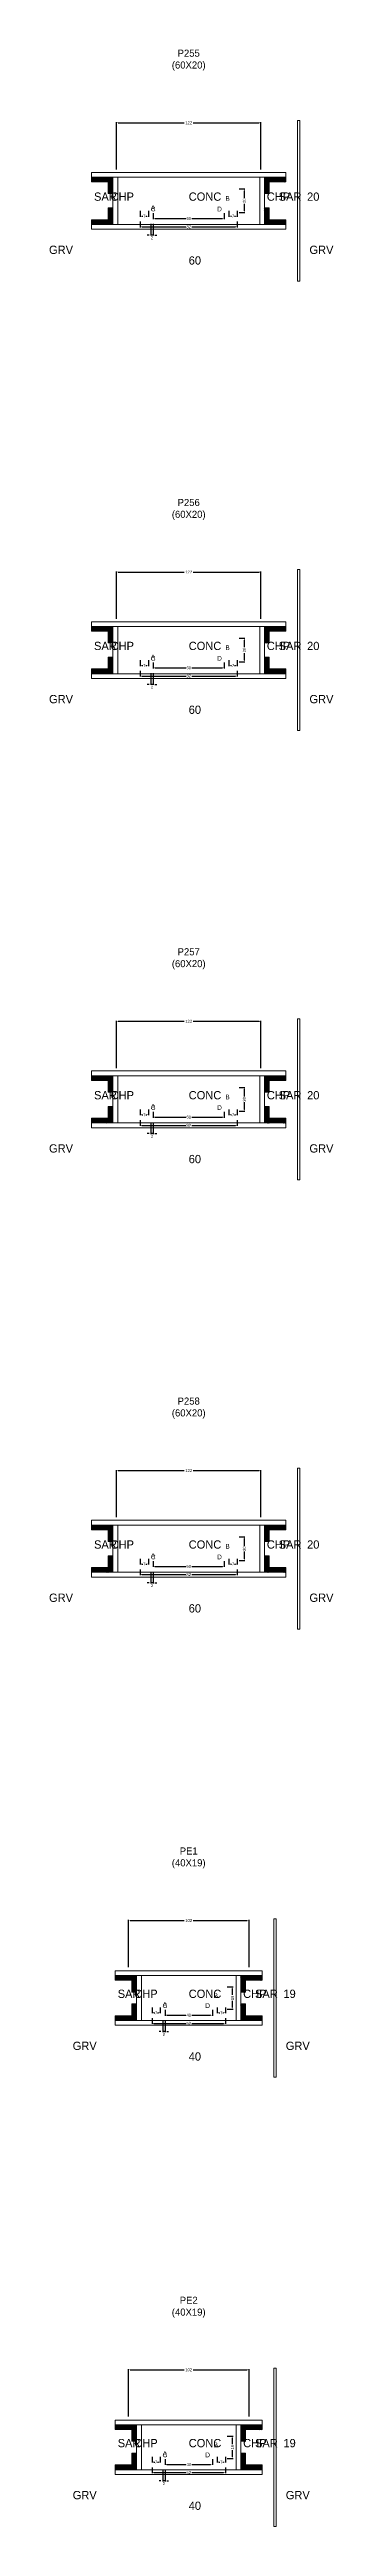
# Model space of a CAD drawing. Header units: centimetres. Extents: x -10500 to 4299, y -38766 to 295.
# Drawn here: x -118 to 122, y -38307 to -36212 of the extents above; entities that cross this region are included whole.
import ezdxf

# ---------------------------------------------------------------- set-up
doc = ezdxf.new("R2010")
doc.units = ezdxf.units.CM
for name, color, linetype in [('COTA', 241, 'Continuous'), ('Hachura', 251, 'Continuous'), ('NOMENCLATURA', 7, 'Continuous'), ('SARRAFO', 251, 'Continuous'), ('Texto Seção', 7, 'Continuous')]:
    doc.layers.add(name, color=color, linetype=linetype)
doc.dimstyles.new('cotax2', dxfattribs={"dimtxt": 2.5, "dimasz": 1.5, "dimexe": 0.5, "dimexo": 0.5, "dimgap": 0.5, "dimtad": 1, "dimcen": 2.5, "dimazin": 3, "dimtfac": 1, "dimtmove": 0, "dimatfit": 3})

# ---------------------------------------------------------------- blocks, each defined once
blk = doc.blocks.new('_CLOSEDFILLED')
at = {"color": 0, "linetype": 'BYBLOCK'}
blk.add_solid([(-1, 0.2), (0, 0), (-1, -0.2)], dxfattribs=at)
blk = doc.blocks.new('*D2574')
for p, q in [((-41, -36357.5), (-41, -36362.5)), ((-39.5, -36362), (-2.5, -36362)), ((2.5, -36362), (39.5, -36362)), ((41, -36357.5), (41, -36362.5))]:
    blk.add_line(p, q)
at = {"layer": 'Defpoints'}
for p in [(-41, -36357), (-41, -36362), (41, -36357)]:
    blk.add_point(p, dxfattribs=at)
at = {"layer": 'COTA', "xscale": 1.5, "yscale": 1.5, "rotation": 180}
blk.add_blockref('_CLOSEDFILLED', (-41, -36362), dxfattribs=at)
at = {"layer": 'COTA', "xscale": 1.5, "yscale": 1.5}
blk.add_blockref('_CLOSEDFILLED', (41, -36362), dxfattribs=at)
at = {"layer": 'COTA', "insert": (0, -36362), "char_height": 2.5, "attachment_point": 5}
blk.add_mtext('82', dxfattribs=at)
blk = doc.blocks.new('*D2575')
for p, q in [((-30, -36350.5), (-30, -36355.5)), ((-28.5, -36355), (-2.5, -36355)), ((2.5, -36355), (28.5, -36355)), ((30, -36350.5), (30, -36355.5))]:
    blk.add_line(p, q)
at = {"layer": 'Defpoints'}
for p in [(-30, -36350), (-30, -36355), (30, -36350)]:
    blk.add_point(p, dxfattribs=at)
at = {"layer": 'COTA', "xscale": 1.5, "yscale": 1.5, "rotation": 180}
blk.add_blockref('_CLOSEDFILLED', (-30, -36355), dxfattribs=at)
at = {"layer": 'COTA', "xscale": 1.5, "yscale": 1.5}
blk.add_blockref('_CLOSEDFILLED', (30, -36355), dxfattribs=at)
at = {"layer": 'COTA', "insert": (0, -36355), "char_height": 2.5, "attachment_point": 5}
blk.add_mtext('60', dxfattribs=at)
blk = doc.blocks.new('*D2576')
for p, q in [((42.5, -36330), (47.5, -36330)), ((47, -36337.5), (47, -36331.5)), ((47, -36348.5), (47, -36342.5)), ((42.5, -36350), (47.5, -36350))]:
    blk.add_line(p, q)
at = {"layer": 'Defpoints'}
for p in [(42, -36330), (42, -36350), (47, -36350)]:
    blk.add_point(p, dxfattribs=at)
at = {"layer": 'COTA', "xscale": 1.5, "yscale": 1.5}
for p, rotation in [((47, -36330), 90), ((47, -36350), 270)]:
    blk.add_blockref('_CLOSEDFILLED', p, dxfattribs=dict(at, rotation=rotation))
at = {"layer": 'COTA', "insert": (47, -36340), "char_height": 2.5, "attachment_point": 5, "rotation": 90}
blk.add_mtext('20', dxfattribs=at)
blk = doc.blocks.new('*D2577')
for p, q in [((-41, -36348.5), (-41, -36353.5)), ((-39.5, -36353), (-38.75, -36353)), ((-36.25, -36353), (-35.5, -36353)), ((-34, -36348.5), (-34, -36353.5))]:
    blk.add_line(p, q)
at = {"layer": 'Defpoints'}
for p in [(-41, -36348), (-41, -36353), (-34, -36348)]:
    blk.add_point(p, dxfattribs=at)
at = {"layer": 'COTA', "xscale": 1.5, "yscale": 1.5, "rotation": 180}
blk.add_blockref('_CLOSEDFILLED', (-41, -36353), dxfattribs=at)
at = {"layer": 'COTA', "xscale": 1.5, "yscale": 1.5}
blk.add_blockref('_CLOSEDFILLED', (-34, -36353), dxfattribs=at)
at = {"layer": 'COTA', "insert": (-37.5, -36353), "char_height": 2.5, "attachment_point": 5}
blk.add_mtext('7', dxfattribs=at)
blk = doc.blocks.new('*D2578')
for p, q in [((34, -36348.5), (34, -36353.5)), ((35.5, -36353), (36.25, -36353)), ((38.75, -36353), (39.5, -36353)), ((41, -36348.5), (41, -36353.5))]:
    blk.add_line(p, q)
at = {"layer": 'Defpoints'}
for p in [(34, -36348), (34, -36353), (41, -36348)]:
    blk.add_point(p, dxfattribs=at)
at = {"layer": 'COTA', "xscale": 1.5, "yscale": 1.5, "rotation": 180}
blk.add_blockref('_CLOSEDFILLED', (34, -36353), dxfattribs=at)
at = {"layer": 'COTA', "xscale": 1.5, "yscale": 1.5}
blk.add_blockref('_CLOSEDFILLED', (41, -36353), dxfattribs=at)
at = {"layer": 'COTA', "insert": (37.5, -36353), "char_height": 2.5, "attachment_point": 5}
blk.add_mtext('7', dxfattribs=at)
blk = doc.blocks.new('*D2579')
for p, q in [((-61, -36313.5), (-61, -36273.5)), ((-59.5, -36274), (-3.75, -36274)), ((3.75, -36274), (59.5, -36274)), ((61, -36313.5), (61, -36273.5))]:
    blk.add_line(p, q)
at = {"layer": 'Defpoints'}
for p in [(-61, -36274), (-61, -36314), (61, -36314)]:
    blk.add_point(p, dxfattribs=at)
at = {"layer": 'COTA', "xscale": 1.5, "yscale": 1.5, "rotation": 180}
blk.add_blockref('_CLOSEDFILLED', (-61, -36274), dxfattribs=at)
at = {"layer": 'COTA', "xscale": 1.5, "yscale": 1.5}
blk.add_blockref('_CLOSEDFILLED', (61, -36274), dxfattribs=at)
at = {"layer": 'COTA', "insert": (0, -36274), "char_height": 2.5, "attachment_point": 5}
blk.add_mtext('122', dxfattribs=at)
blk = doc.blocks.new('*D2600')
for p, q in [((-41, -36737.5), (-41, -36742.5)), ((-39.5, -36742), (-2.5, -36742)), ((2.5, -36742), (39.5, -36742)), ((41, -36737.5), (41, -36742.5))]:
    blk.add_line(p, q)
at = {"layer": 'Defpoints'}
for p in [(-41, -36737), (-41, -36742), (41, -36737)]:
    blk.add_point(p, dxfattribs=at)
at = {"layer": 'COTA', "xscale": 1.5, "yscale": 1.5, "rotation": 180}
blk.add_blockref('_CLOSEDFILLED', (-41, -36742), dxfattribs=at)
at = {"layer": 'COTA', "xscale": 1.5, "yscale": 1.5}
blk.add_blockref('_CLOSEDFILLED', (41, -36742), dxfattribs=at)
at = {"layer": 'COTA', "insert": (0, -36742), "char_height": 2.5, "attachment_point": 5}
blk.add_mtext('82', dxfattribs=at)
blk = doc.blocks.new('*D2601')
for p, q in [((-30, -36730.5), (-30, -36735.5)), ((-28.5, -36735), (-2.5, -36735)), ((2.5, -36735), (28.5, -36735)), ((30, -36730.5), (30, -36735.5))]:
    blk.add_line(p, q)
at = {"layer": 'Defpoints'}
for p in [(-30, -36730), (-30, -36735), (30, -36730)]:
    blk.add_point(p, dxfattribs=at)
at = {"layer": 'COTA', "xscale": 1.5, "yscale": 1.5, "rotation": 180}
blk.add_blockref('_CLOSEDFILLED', (-30, -36735), dxfattribs=at)
at = {"layer": 'COTA', "xscale": 1.5, "yscale": 1.5}
blk.add_blockref('_CLOSEDFILLED', (30, -36735), dxfattribs=at)
at = {"layer": 'COTA', "insert": (0, -36735), "char_height": 2.5, "attachment_point": 5}
blk.add_mtext('60', dxfattribs=at)
blk = doc.blocks.new('*D2602')
for p, q in [((42.5, -36710), (47.5, -36710)), ((47, -36717.5), (47, -36711.5)), ((47, -36728.5), (47, -36722.5)), ((42.5, -36730), (47.5, -36730))]:
    blk.add_line(p, q)
at = {"layer": 'Defpoints'}
for p in [(42, -36710), (42, -36730), (47, -36730)]:
    blk.add_point(p, dxfattribs=at)
at = {"layer": 'COTA', "xscale": 1.5, "yscale": 1.5}
for p, rotation in [((47, -36710), 90), ((47, -36730), 270)]:
    blk.add_blockref('_CLOSEDFILLED', p, dxfattribs=dict(at, rotation=rotation))
at = {"layer": 'COTA', "insert": (47, -36720), "char_height": 2.5, "attachment_point": 5, "rotation": 90}
blk.add_mtext('20', dxfattribs=at)
blk = doc.blocks.new('*D2603')
for p, q in [((-41, -36728.5), (-41, -36733.5)), ((-39.5, -36733), (-38.75, -36733)), ((-36.25, -36733), (-35.5, -36733)), ((-34, -36728.5), (-34, -36733.5))]:
    blk.add_line(p, q)
at = {"layer": 'Defpoints'}
for p in [(-41, -36728), (-41, -36733), (-34, -36728)]:
    blk.add_point(p, dxfattribs=at)
at = {"layer": 'COTA', "xscale": 1.5, "yscale": 1.5, "rotation": 180}
blk.add_blockref('_CLOSEDFILLED', (-41, -36733), dxfattribs=at)
at = {"layer": 'COTA', "xscale": 1.5, "yscale": 1.5}
blk.add_blockref('_CLOSEDFILLED', (-34, -36733), dxfattribs=at)
at = {"layer": 'COTA', "insert": (-37.5, -36733), "char_height": 2.5, "attachment_point": 5}
blk.add_mtext('7', dxfattribs=at)
blk = doc.blocks.new('*D2604')
for p, q in [((34, -36728.5), (34, -36733.5)), ((35.5, -36733), (36.25, -36733)), ((38.75, -36733), (39.5, -36733)), ((41, -36728.5), (41, -36733.5))]:
    blk.add_line(p, q)
at = {"layer": 'Defpoints'}
for p in [(34, -36728), (34, -36733), (41, -36728)]:
    blk.add_point(p, dxfattribs=at)
at = {"layer": 'COTA', "xscale": 1.5, "yscale": 1.5, "rotation": 180}
blk.add_blockref('_CLOSEDFILLED', (34, -36733), dxfattribs=at)
at = {"layer": 'COTA', "xscale": 1.5, "yscale": 1.5}
blk.add_blockref('_CLOSEDFILLED', (41, -36733), dxfattribs=at)
at = {"layer": 'COTA', "insert": (37.5, -36733), "char_height": 2.5, "attachment_point": 5}
blk.add_mtext('7', dxfattribs=at)
blk = doc.blocks.new('*D2605')
for p, q in [((-61, -36693.5), (-61, -36653.5)), ((-59.5, -36654), (-3.75, -36654)), ((3.75, -36654), (59.5, -36654)), ((61, -36693.5), (61, -36653.5))]:
    blk.add_line(p, q)
at = {"layer": 'Defpoints'}
for p in [(-61, -36654), (-61, -36694), (61, -36694)]:
    blk.add_point(p, dxfattribs=at)
at = {"layer": 'COTA', "xscale": 1.5, "yscale": 1.5, "rotation": 180}
blk.add_blockref('_CLOSEDFILLED', (-61, -36654), dxfattribs=at)
at = {"layer": 'COTA', "xscale": 1.5, "yscale": 1.5}
blk.add_blockref('_CLOSEDFILLED', (61, -36654), dxfattribs=at)
at = {"layer": 'COTA', "insert": (0, -36654), "char_height": 2.5, "attachment_point": 5}
blk.add_mtext('122', dxfattribs=at)
blk = doc.blocks.new('*D2626')
for p, q in [((-41, -37117.5), (-41, -37122.5)), ((41, -37117.5), (41, -37122.5)), ((-39.5, -37122), (-2.5, -37122)), ((2.5, -37122), (39.5, -37122))]:
    blk.add_line(p, q)
at = {"layer": 'Defpoints'}
for p in [(-41, -37117), (41, -37117), (-41, -37122)]:
    blk.add_point(p, dxfattribs=at)
at = {"layer": 'COTA', "xscale": 1.5, "yscale": 1.5, "rotation": 180}
blk.add_blockref('_CLOSEDFILLED', (-41, -37122), dxfattribs=at)
at = {"layer": 'COTA', "xscale": 1.5, "yscale": 1.5}
blk.add_blockref('_CLOSEDFILLED', (41, -37122), dxfattribs=at)
at = {"layer": 'COTA', "insert": (0, -37122), "char_height": 2.5, "attachment_point": 5}
blk.add_mtext('82', dxfattribs=at)
blk = doc.blocks.new('*D2627')
for p, q in [((-30, -37110.5), (-30, -37115.5)), ((-28.5, -37115), (-2.5, -37115)), ((2.5, -37115), (28.5, -37115)), ((30, -37110.5), (30, -37115.5))]:
    blk.add_line(p, q)
at = {"layer": 'Defpoints'}
for p in [(-30, -37110), (-30, -37115), (30, -37110)]:
    blk.add_point(p, dxfattribs=at)
at = {"layer": 'COTA', "xscale": 1.5, "yscale": 1.5, "rotation": 180}
blk.add_blockref('_CLOSEDFILLED', (-30, -37115), dxfattribs=at)
at = {"layer": 'COTA', "xscale": 1.5, "yscale": 1.5}
blk.add_blockref('_CLOSEDFILLED', (30, -37115), dxfattribs=at)
at = {"layer": 'COTA', "insert": (0, -37115), "char_height": 2.5, "attachment_point": 5}
blk.add_mtext('60', dxfattribs=at)
blk = doc.blocks.new('*D2628')
for p, q in [((42.5, -37090), (47.5, -37090)), ((47, -37097.5), (47, -37091.5)), ((42.5, -37110), (47.5, -37110)), ((47, -37108.5), (47, -37102.5))]:
    blk.add_line(p, q)
at = {"layer": 'Defpoints'}
for p in [(42, -37090), (42, -37110), (47, -37110)]:
    blk.add_point(p, dxfattribs=at)
at = {"layer": 'COTA', "xscale": 1.5, "yscale": 1.5}
for p, rotation in [((47, -37090), 90), ((47, -37110), 270)]:
    blk.add_blockref('_CLOSEDFILLED', p, dxfattribs=dict(at, rotation=rotation))
at = {"layer": 'COTA', "insert": (47, -37100), "char_height": 2.5, "attachment_point": 5, "rotation": 90}
blk.add_mtext('20', dxfattribs=at)
blk = doc.blocks.new('*D2629')
for p, q in [((-41, -37108.5), (-41, -37113.5)), ((-39.5, -37113), (-38.75, -37113)), ((-36.25, -37113), (-35.5, -37113)), ((-34, -37108.5), (-34, -37113.5))]:
    blk.add_line(p, q)
at = {"layer": 'Defpoints'}
for p in [(-41, -37108), (-41, -37113), (-34, -37108)]:
    blk.add_point(p, dxfattribs=at)
at = {"layer": 'COTA', "xscale": 1.5, "yscale": 1.5, "rotation": 180}
blk.add_blockref('_CLOSEDFILLED', (-41, -37113), dxfattribs=at)
at = {"layer": 'COTA', "xscale": 1.5, "yscale": 1.5}
blk.add_blockref('_CLOSEDFILLED', (-34, -37113), dxfattribs=at)
at = {"layer": 'COTA', "insert": (-37.5, -37113), "char_height": 2.5, "attachment_point": 5}
blk.add_mtext('7', dxfattribs=at)
blk = doc.blocks.new('*D2630')
for p, q in [((34, -37108.5), (34, -37113.5)), ((35.5, -37113), (36.25, -37113)), ((38.75, -37113), (39.5, -37113)), ((41, -37108.5), (41, -37113.5))]:
    blk.add_line(p, q)
at = {"layer": 'Defpoints'}
for p in [(34, -37108), (34, -37113), (41, -37108)]:
    blk.add_point(p, dxfattribs=at)
at = {"layer": 'COTA', "xscale": 1.5, "yscale": 1.5, "rotation": 180}
blk.add_blockref('_CLOSEDFILLED', (34, -37113), dxfattribs=at)
at = {"layer": 'COTA', "xscale": 1.5, "yscale": 1.5}
blk.add_blockref('_CLOSEDFILLED', (41, -37113), dxfattribs=at)
at = {"layer": 'COTA', "insert": (37.5, -37113), "char_height": 2.5, "attachment_point": 5}
blk.add_mtext('7', dxfattribs=at)
blk = doc.blocks.new('*D2631')
for p, q in [((-61, -37073.5), (-61, -37033.5)), ((-59.5, -37034), (-3.75, -37034)), ((3.75, -37034), (59.5, -37034)), ((61, -37073.5), (61, -37033.5))]:
    blk.add_line(p, q)
at = {"layer": 'Defpoints'}
for p in [(-61, -37034), (-61, -37074), (61, -37074)]:
    blk.add_point(p, dxfattribs=at)
at = {"layer": 'COTA', "xscale": 1.5, "yscale": 1.5, "rotation": 180}
blk.add_blockref('_CLOSEDFILLED', (-61, -37034), dxfattribs=at)
at = {"layer": 'COTA', "xscale": 1.5, "yscale": 1.5}
blk.add_blockref('_CLOSEDFILLED', (61, -37034), dxfattribs=at)
at = {"layer": 'COTA', "insert": (0, -37034), "char_height": 2.5, "attachment_point": 5}
blk.add_mtext('122', dxfattribs=at)
blk = doc.blocks.new('*D2652')
for p, q in [((-41, -37497.5), (-41, -37502.5)), ((41, -37497.5), (41, -37502.5)), ((-39.5, -37502), (-2.5, -37502)), ((2.5, -37502), (39.5, -37502))]:
    blk.add_line(p, q)
at = {"layer": 'Defpoints'}
for p in [(-41, -37497), (41, -37497), (-41, -37502)]:
    blk.add_point(p, dxfattribs=at)
at = {"layer": 'COTA', "xscale": 1.5, "yscale": 1.5, "rotation": 180}
blk.add_blockref('_CLOSEDFILLED', (-41, -37502), dxfattribs=at)
at = {"layer": 'COTA', "xscale": 1.5, "yscale": 1.5}
blk.add_blockref('_CLOSEDFILLED', (41, -37502), dxfattribs=at)
at = {"layer": 'COTA', "insert": (0, -37502), "char_height": 2.5, "attachment_point": 5}
blk.add_mtext('82', dxfattribs=at)
blk = doc.blocks.new('*D2653')
for p, q in [((-30, -37490.5), (-30, -37495.5)), ((-28.5, -37495), (-2.5, -37495)), ((2.5, -37495), (28.5, -37495)), ((30, -37490.5), (30, -37495.5))]:
    blk.add_line(p, q)
at = {"layer": 'Defpoints'}
for p in [(-30, -37490), (-30, -37495), (30, -37490)]:
    blk.add_point(p, dxfattribs=at)
at = {"layer": 'COTA', "xscale": 1.5, "yscale": 1.5, "rotation": 180}
blk.add_blockref('_CLOSEDFILLED', (-30, -37495), dxfattribs=at)
at = {"layer": 'COTA', "xscale": 1.5, "yscale": 1.5}
blk.add_blockref('_CLOSEDFILLED', (30, -37495), dxfattribs=at)
at = {"layer": 'COTA', "insert": (0, -37495), "char_height": 2.5, "attachment_point": 5}
blk.add_mtext('60', dxfattribs=at)
blk = doc.blocks.new('*D2654')
for p, q in [((42.5, -37470), (47.5, -37470)), ((47, -37477.5), (47, -37471.5)), ((42.5, -37490), (47.5, -37490)), ((47, -37488.5), (47, -37482.5))]:
    blk.add_line(p, q)
at = {"layer": 'Defpoints'}
for p in [(42, -37470), (42, -37490), (47, -37490)]:
    blk.add_point(p, dxfattribs=at)
at = {"layer": 'COTA', "xscale": 1.5, "yscale": 1.5}
for p, rotation in [((47, -37470), 90), ((47, -37490), 270)]:
    blk.add_blockref('_CLOSEDFILLED', p, dxfattribs=dict(at, rotation=rotation))
at = {"layer": 'COTA', "insert": (47, -37480), "char_height": 2.5, "attachment_point": 5, "rotation": 90}
blk.add_mtext('20', dxfattribs=at)
blk = doc.blocks.new('*D2655')
for p, q in [((-41, -37488.5), (-41, -37493.5)), ((-39.5, -37493), (-38.75, -37493)), ((-36.25, -37493), (-35.5, -37493)), ((-34, -37488.5), (-34, -37493.5))]:
    blk.add_line(p, q)
at = {"layer": 'Defpoints'}
for p in [(-41, -37488), (-41, -37493), (-34, -37488)]:
    blk.add_point(p, dxfattribs=at)
at = {"layer": 'COTA', "xscale": 1.5, "yscale": 1.5, "rotation": 180}
blk.add_blockref('_CLOSEDFILLED', (-41, -37493), dxfattribs=at)
at = {"layer": 'COTA', "xscale": 1.5, "yscale": 1.5}
blk.add_blockref('_CLOSEDFILLED', (-34, -37493), dxfattribs=at)
at = {"layer": 'COTA', "insert": (-37.5, -37493), "char_height": 2.5, "attachment_point": 5}
blk.add_mtext('7', dxfattribs=at)
blk = doc.blocks.new('*D2656')
for p, q in [((34, -37488.5), (34, -37493.5)), ((35.5, -37493), (36.25, -37493)), ((38.75, -37493), (39.5, -37493)), ((41, -37488.5), (41, -37493.5))]:
    blk.add_line(p, q)
at = {"layer": 'Defpoints'}
for p in [(34, -37488), (34, -37493), (41, -37488)]:
    blk.add_point(p, dxfattribs=at)
at = {"layer": 'COTA', "xscale": 1.5, "yscale": 1.5, "rotation": 180}
blk.add_blockref('_CLOSEDFILLED', (34, -37493), dxfattribs=at)
at = {"layer": 'COTA', "xscale": 1.5, "yscale": 1.5}
blk.add_blockref('_CLOSEDFILLED', (41, -37493), dxfattribs=at)
at = {"layer": 'COTA', "insert": (37.5, -37493), "char_height": 2.5, "attachment_point": 5}
blk.add_mtext('7', dxfattribs=at)
blk = doc.blocks.new('*D2657')
for p, q in [((-61, -37453.5), (-61, -37413.5)), ((-59.5, -37414), (-3.75, -37414)), ((3.75, -37414), (59.5, -37414)), ((61, -37453.5), (61, -37413.5))]:
    blk.add_line(p, q)
at = {"layer": 'Defpoints'}
for p in [(-61, -37414), (-61, -37454), (61, -37454)]:
    blk.add_point(p, dxfattribs=at)
at = {"layer": 'COTA', "xscale": 1.5, "yscale": 1.5, "rotation": 180}
blk.add_blockref('_CLOSEDFILLED', (-61, -37414), dxfattribs=at)
at = {"layer": 'COTA', "xscale": 1.5, "yscale": 1.5}
blk.add_blockref('_CLOSEDFILLED', (61, -37414), dxfattribs=at)
at = {"layer": 'COTA', "insert": (0, -37414), "char_height": 2.5, "attachment_point": 5}
blk.add_mtext('122', dxfattribs=at)
blk = doc.blocks.new('*D2678')
for p, q in [((-31, -37877), (-31, -37882)), ((-29.5, -37881.5), (-2.5, -37881.5)), ((2.5, -37881.5), (29.5, -37881.5)), ((31, -37877), (31, -37882))]:
    blk.add_line(p, q)
at = {"layer": 'Defpoints'}
for p in [(-31, -37876.5), (-31, -37881.5), (31, -37876.5)]:
    blk.add_point(p, dxfattribs=at)
at = {"layer": 'COTA', "xscale": 1.5, "yscale": 1.5, "rotation": 180}
blk.add_blockref('_CLOSEDFILLED', (-31, -37881.5), dxfattribs=at)
at = {"layer": 'COTA', "xscale": 1.5, "yscale": 1.5}
blk.add_blockref('_CLOSEDFILLED', (31, -37881.5), dxfattribs=at)
at = {"layer": 'COTA', "insert": (0, -37881.5), "char_height": 2.5, "attachment_point": 5}
blk.add_mtext('62', dxfattribs=at)
blk = doc.blocks.new('*D2679')
for p, q in [((-20, -37870), (-20, -37875)), ((-18.5, -37874.5), (-2.5, -37874.5)), ((2.5, -37874.5), (18.5, -37874.5)), ((20, -37870), (20, -37875))]:
    blk.add_line(p, q)
at = {"layer": 'Defpoints'}
for p in [(-20, -37869.5), (-20, -37874.5), (20, -37869.5)]:
    blk.add_point(p, dxfattribs=at)
at = {"layer": 'COTA', "xscale": 1.5, "yscale": 1.5, "rotation": 180}
blk.add_blockref('_CLOSEDFILLED', (-20, -37874.5), dxfattribs=at)
at = {"layer": 'COTA', "xscale": 1.5, "yscale": 1.5}
blk.add_blockref('_CLOSEDFILLED', (20, -37874.5), dxfattribs=at)
at = {"layer": 'COTA', "insert": (0, -37874.5), "char_height": 2.5, "attachment_point": 5}
blk.add_mtext('40', dxfattribs=at)
blk = doc.blocks.new('*D2680')
for p, q in [((32.5, -37850.5), (37.5, -37850.5)), ((37, -37857.5), (37, -37852)), ((32.5, -37869.5), (37.5, -37869.5)), ((37, -37868), (37, -37862.5))]:
    blk.add_line(p, q)
at = {"layer": 'Defpoints'}
for p in [(32, -37850.5), (32, -37869.5), (37, -37869.5)]:
    blk.add_point(p, dxfattribs=at)
at = {"layer": 'COTA', "xscale": 1.5, "yscale": 1.5}
for p, rotation in [((37, -37850.5), 90), ((37, -37869.5), 270)]:
    blk.add_blockref('_CLOSEDFILLED', p, dxfattribs=dict(at, rotation=rotation))
at = {"layer": 'COTA', "insert": (37, -37860), "char_height": 2.5, "attachment_point": 5, "rotation": 90}
blk.add_mtext('19', dxfattribs=at)
blk = doc.blocks.new('*D2681')
for p, q in [((-31, -37868), (-31, -37873)), ((-29.5, -37872.5), (-28.75, -37872.5)), ((-26.25, -37872.5), (-25.5, -37872.5)), ((-24, -37868), (-24, -37873))]:
    blk.add_line(p, q)
at = {"layer": 'Defpoints'}
for p in [(-31, -37867.5), (-31, -37872.5), (-24, -37867.5)]:
    blk.add_point(p, dxfattribs=at)
at = {"layer": 'COTA', "xscale": 1.5, "yscale": 1.5, "rotation": 180}
blk.add_blockref('_CLOSEDFILLED', (-31, -37872.5), dxfattribs=at)
at = {"layer": 'COTA', "xscale": 1.5, "yscale": 1.5}
blk.add_blockref('_CLOSEDFILLED', (-24, -37872.5), dxfattribs=at)
at = {"layer": 'COTA', "insert": (-27.5, -37872.5), "char_height": 2.5, "attachment_point": 5}
blk.add_mtext('7', dxfattribs=at)
blk = doc.blocks.new('*D2682')
for p, q in [((24, -37868), (24, -37873)), ((25.5, -37872.5), (26.25, -37872.5)), ((28.75, -37872.5), (29.5, -37872.5)), ((31, -37868), (31, -37873))]:
    blk.add_line(p, q)
at = {"layer": 'Defpoints'}
for p in [(24, -37867.5), (24, -37872.5), (31, -37867.5)]:
    blk.add_point(p, dxfattribs=at)
at = {"layer": 'COTA', "xscale": 1.5, "yscale": 1.5, "rotation": 180}
blk.add_blockref('_CLOSEDFILLED', (24, -37872.5), dxfattribs=at)
at = {"layer": 'COTA', "xscale": 1.5, "yscale": 1.5}
blk.add_blockref('_CLOSEDFILLED', (31, -37872.5), dxfattribs=at)
at = {"layer": 'COTA', "insert": (27.5, -37872.5), "char_height": 2.5, "attachment_point": 5}
blk.add_mtext('7', dxfattribs=at)
blk = doc.blocks.new('*D2683')
for p, q in [((-51, -37834), (-51, -37794)), ((-49.5, -37794.5), (-3.75, -37794.5)), ((3.75, -37794.5), (49.5, -37794.5)), ((51, -37834), (51, -37794))]:
    blk.add_line(p, q)
at = {"layer": 'Defpoints'}
for p in [(-51, -37794.5), (-51, -37834.5), (51, -37834.5)]:
    blk.add_point(p, dxfattribs=at)
at = {"layer": 'COTA', "xscale": 1.5, "yscale": 1.5, "rotation": 180}
blk.add_blockref('_CLOSEDFILLED', (-51, -37794.5), dxfattribs=at)
at = {"layer": 'COTA', "xscale": 1.5, "yscale": 1.5}
blk.add_blockref('_CLOSEDFILLED', (51, -37794.5), dxfattribs=at)
at = {"layer": 'COTA', "insert": (0, -37794.5), "char_height": 2.5, "attachment_point": 5}
blk.add_mtext('102', dxfattribs=at)
blk = doc.blocks.new('*D2704')
for p, q in [((-31, -38257), (-31, -38262)), ((-29.5, -38261.5), (-2.5, -38261.5)), ((2.5, -38261.5), (29.5, -38261.5)), ((31, -38257), (31, -38262))]:
    blk.add_line(p, q)
at = {"layer": 'Defpoints'}
for p in [(-31, -38256.5), (-31, -38261.5), (31, -38256.5)]:
    blk.add_point(p, dxfattribs=at)
at = {"layer": 'COTA', "xscale": 1.5, "yscale": 1.5, "rotation": 180}
blk.add_blockref('_CLOSEDFILLED', (-31, -38261.5), dxfattribs=at)
at = {"layer": 'COTA', "xscale": 1.5, "yscale": 1.5}
blk.add_blockref('_CLOSEDFILLED', (31, -38261.5), dxfattribs=at)
at = {"layer": 'COTA', "insert": (0, -38261.5), "char_height": 2.5, "attachment_point": 5}
blk.add_mtext('62', dxfattribs=at)
blk = doc.blocks.new('*D2705')
for p, q in [((-20, -38250), (-20, -38255)), ((20, -38250), (20, -38255)), ((-18.5, -38254.5), (-2.5, -38254.5)), ((2.5, -38254.5), (18.5, -38254.5))]:
    blk.add_line(p, q)
at = {"layer": 'Defpoints'}
for p in [(-20, -38249.5), (20, -38249.5), (-20, -38254.5)]:
    blk.add_point(p, dxfattribs=at)
at = {"layer": 'COTA', "xscale": 1.5, "yscale": 1.5, "rotation": 180}
blk.add_blockref('_CLOSEDFILLED', (-20, -38254.5), dxfattribs=at)
at = {"layer": 'COTA', "xscale": 1.5, "yscale": 1.5}
blk.add_blockref('_CLOSEDFILLED', (20, -38254.5), dxfattribs=at)
at = {"layer": 'COTA', "insert": (0, -38254.5), "char_height": 2.5, "attachment_point": 5}
blk.add_mtext('40', dxfattribs=at)
blk = doc.blocks.new('*D2706')
for p, q in [((32.5, -38230.5), (37.5, -38230.5)), ((32.5, -38249.5), (37.5, -38249.5)), ((37, -38237.5), (37, -38232)), ((37, -38248), (37, -38242.5))]:
    blk.add_line(p, q)
at = {"layer": 'Defpoints'}
for p in [(32, -38230.5), (32, -38249.5), (37, -38249.5)]:
    blk.add_point(p, dxfattribs=at)
at = {"layer": 'COTA', "xscale": 1.5, "yscale": 1.5}
for p, rotation in [((37, -38230.5), 90), ((37, -38249.5), 270)]:
    blk.add_blockref('_CLOSEDFILLED', p, dxfattribs=dict(at, rotation=rotation))
at = {"layer": 'COTA', "insert": (37, -38240), "char_height": 2.5, "attachment_point": 5, "rotation": 90}
blk.add_mtext('19', dxfattribs=at)
blk = doc.blocks.new('*D2707')
for p, q in [((-31, -38248), (-31, -38253)), ((-29.5, -38252.5), (-28.75, -38252.5)), ((-26.25, -38252.5), (-25.5, -38252.5)), ((-24, -38248), (-24, -38253))]:
    blk.add_line(p, q)
at = {"layer": 'Defpoints'}
for p in [(-31, -38247.5), (-31, -38252.5), (-24, -38247.5)]:
    blk.add_point(p, dxfattribs=at)
at = {"layer": 'COTA', "xscale": 1.5, "yscale": 1.5, "rotation": 180}
blk.add_blockref('_CLOSEDFILLED', (-31, -38252.5), dxfattribs=at)
at = {"layer": 'COTA', "xscale": 1.5, "yscale": 1.5}
blk.add_blockref('_CLOSEDFILLED', (-24, -38252.5), dxfattribs=at)
at = {"layer": 'COTA', "insert": (-27.5, -38252.5), "char_height": 2.5, "attachment_point": 5}
blk.add_mtext('7', dxfattribs=at)
blk = doc.blocks.new('*D2708')
for p, q in [((24, -38248), (24, -38253)), ((25.5, -38252.5), (26.25, -38252.5)), ((28.75, -38252.5), (29.5, -38252.5)), ((31, -38248), (31, -38253))]:
    blk.add_line(p, q)
at = {"layer": 'Defpoints'}
for p in [(24, -38247.5), (24, -38252.5), (31, -38247.5)]:
    blk.add_point(p, dxfattribs=at)
at = {"layer": 'COTA', "xscale": 1.5, "yscale": 1.5, "rotation": 180}
blk.add_blockref('_CLOSEDFILLED', (24, -38252.5), dxfattribs=at)
at = {"layer": 'COTA', "xscale": 1.5, "yscale": 1.5}
blk.add_blockref('_CLOSEDFILLED', (31, -38252.5), dxfattribs=at)
at = {"layer": 'COTA', "insert": (27.5, -38252.5), "char_height": 2.5, "attachment_point": 5}
blk.add_mtext('7', dxfattribs=at)
blk = doc.blocks.new('*D2709')
for p, q in [((-51, -38214), (-51, -38174)), ((-49.5, -38174.5), (-3.75, -38174.5)), ((3.75, -38174.5), (49.5, -38174.5)), ((51, -38214), (51, -38174))]:
    blk.add_line(p, q)
at = {"layer": 'Defpoints'}
for p in [(-51, -38174.5), (-51, -38214.5), (51, -38214.5)]:
    blk.add_point(p, dxfattribs=at)
at = {"layer": 'COTA', "xscale": 1.5, "yscale": 1.5, "rotation": 180}
blk.add_blockref('_CLOSEDFILLED', (-51, -38174.5), dxfattribs=at)
at = {"layer": 'COTA', "xscale": 1.5, "yscale": 1.5}
blk.add_blockref('_CLOSEDFILLED', (51, -38174.5), dxfattribs=at)
at = {"layer": 'COTA', "insert": (0, -38174.5), "char_height": 2.5, "attachment_point": 5}
blk.add_mtext('102', dxfattribs=at)

msp = doc.modelspace()

# ---------------------------------------------------------------- hatches: boundary and pattern name
at = {"layer": 'SARRAFO'}
h = msp.add_hatch(dxfattribs=at)
h.set_pattern_fill('SOLID', scale=2)
h.paths.add_polyline_path([(-82, -36324), (-68, -36324), (-68, -36320), (-82, -36320)])
h = msp.add_hatch(dxfattribs=at)
h.set_pattern_fill('SOLID', scale=2)
h.paths.add_polyline_path([(-68, -36334), (-64, -36334), (-64, -36320), (-68, -36320)])
h = msp.add_hatch(dxfattribs=at)
h.set_pattern_fill('SOLID', scale=2)
h.paths.add_polyline_path([(64, -36334), (68, -36334), (68, -36320), (64, -36320)])
h = msp.add_hatch(dxfattribs=at)
h.set_pattern_fill('SOLID', scale=2)
h.paths.add_polyline_path([(68, -36324), (82, -36324), (82, -36320), (68, -36320)])
h = msp.add_hatch(dxfattribs=at)
h.set_pattern_fill('SOLID', scale=2)
h.paths.add_polyline_path([(-68, -36360), (-64, -36360), (-64, -36346), (-68, -36346)])
h = msp.add_hatch(dxfattribs=at)
h.set_pattern_fill('SOLID', scale=2)
h.paths.add_polyline_path([(64, -36360), (68, -36360), (68, -36346), (64, -36346)])
h = msp.add_hatch(dxfattribs=at)
h.set_pattern_fill('SOLID', scale=2)
h.paths.add_polyline_path([(-82, -36360), (-68, -36360), (-68, -36356), (-82, -36356)])
h = msp.add_hatch(dxfattribs=at)
h.set_pattern_fill('SOLID', scale=2)
h.paths.add_polyline_path([(68, -36360), (82, -36360), (82, -36356), (68, -36356)])
h = msp.add_hatch(dxfattribs=at)
h.set_pattern_fill('SOLID', scale=2)
h.paths.add_polyline_path([(-82, -36704), (-68, -36704), (-68, -36700), (-82, -36700)])
h = msp.add_hatch(dxfattribs=at)
h.set_pattern_fill('SOLID', scale=2)
h.paths.add_polyline_path([(-68, -36714), (-64, -36714), (-64, -36700), (-68, -36700)])
h = msp.add_hatch(dxfattribs=at)
h.set_pattern_fill('SOLID', scale=2)
h.paths.add_polyline_path([(64, -36714), (68, -36714), (68, -36700), (64, -36700)])
h = msp.add_hatch(dxfattribs=at)
h.set_pattern_fill('SOLID', scale=2)
h.paths.add_polyline_path([(68, -36704), (82, -36704), (82, -36700), (68, -36700)])
h = msp.add_hatch(dxfattribs=at)
h.set_pattern_fill('SOLID', scale=2)
h.paths.add_polyline_path([(-82, -36740), (-68, -36740), (-68, -36736), (-82, -36736)])
h = msp.add_hatch(dxfattribs=at)
h.set_pattern_fill('SOLID', scale=2)
h.paths.add_polyline_path([(-68, -36740), (-64, -36740), (-64, -36726), (-68, -36726)])
h = msp.add_hatch(dxfattribs=at)
h.set_pattern_fill('SOLID', scale=2)
h.paths.add_polyline_path([(64, -36740), (68, -36740), (68, -36726), (64, -36726)])
h = msp.add_hatch(dxfattribs=at)
h.set_pattern_fill('SOLID', scale=2)
h.paths.add_polyline_path([(68, -36740), (82, -36740), (82, -36736), (68, -36736)])
h = msp.add_hatch(dxfattribs=at)
h.set_pattern_fill('SOLID', scale=2)
h.paths.add_polyline_path([(-82, -37084), (-68, -37084), (-68, -37080), (-82, -37080)])
h = msp.add_hatch(dxfattribs=at)
h.set_pattern_fill('SOLID', scale=2)
h.paths.add_polyline_path([(-68, -37094), (-64, -37094), (-64, -37080), (-68, -37080)])
h = msp.add_hatch(dxfattribs=at)
h.set_pattern_fill('SOLID', scale=2)
h.paths.add_polyline_path([(64, -37094), (68, -37094), (68, -37080), (64, -37080)])
h = msp.add_hatch(dxfattribs=at)
h.set_pattern_fill('SOLID', scale=2)
h.paths.add_polyline_path([(68, -37084), (82, -37084), (82, -37080), (68, -37080)])
h = msp.add_hatch(dxfattribs=at)
h.set_pattern_fill('SOLID', scale=2)
h.paths.add_polyline_path([(-82, -37120), (-68, -37120), (-68, -37116), (-82, -37116)])
h = msp.add_hatch(dxfattribs=at)
h.set_pattern_fill('SOLID', scale=2)
h.paths.add_polyline_path([(-68, -37120), (-64, -37120), (-64, -37106), (-68, -37106)])
h = msp.add_hatch(dxfattribs=at)
h.set_pattern_fill('SOLID', scale=2)
h.paths.add_polyline_path([(64, -37120), (68, -37120), (68, -37106), (64, -37106)])
h = msp.add_hatch(dxfattribs=at)
h.set_pattern_fill('SOLID', scale=2)
h.paths.add_polyline_path([(68, -37120), (82, -37120), (82, -37116), (68, -37116)])
h = msp.add_hatch(dxfattribs=at)
h.set_pattern_fill('SOLID', scale=2)
h.paths.add_polyline_path([(-82, -37464), (-68, -37464), (-68, -37460), (-82, -37460)])
h = msp.add_hatch(dxfattribs=at)
h.set_pattern_fill('SOLID', scale=2)
h.paths.add_polyline_path([(-68, -37474), (-64, -37474), (-64, -37460), (-68, -37460)])
h = msp.add_hatch(dxfattribs=at)
h.set_pattern_fill('SOLID', scale=2)
h.paths.add_polyline_path([(64, -37474), (68, -37474), (68, -37460), (64, -37460)])
h = msp.add_hatch(dxfattribs=at)
h.set_pattern_fill('SOLID', scale=2)
h.paths.add_polyline_path([(68, -37464), (82, -37464), (82, -37460), (68, -37460)])
h = msp.add_hatch(dxfattribs=at)
h.set_pattern_fill('SOLID', scale=2)
h.paths.add_polyline_path([(-82, -37500), (-68, -37500), (-68, -37496), (-82, -37496)])
h = msp.add_hatch(dxfattribs=at)
h.set_pattern_fill('SOLID', scale=2)
h.paths.add_polyline_path([(-68, -37500), (-64, -37500), (-64, -37486), (-68, -37486)])
h = msp.add_hatch(dxfattribs=at)
h.set_pattern_fill('SOLID', scale=2)
h.paths.add_polyline_path([(64, -37500), (68, -37500), (68, -37486), (64, -37486)])
h = msp.add_hatch(dxfattribs=at)
h.set_pattern_fill('SOLID', scale=2)
h.paths.add_polyline_path([(68, -37500), (82, -37500), (82, -37496), (68, -37496)])
h = msp.add_hatch(dxfattribs=at)
h.set_pattern_fill('SOLID', scale=2)
h.paths.add_polyline_path([(-62, -37845), (-48, -37845), (-48, -37841), (-62, -37841)])
h = msp.add_hatch(dxfattribs=at)
h.set_pattern_fill('SOLID', scale=2)
h.paths.add_polyline_path([(-48, -37855), (-44, -37855), (-44, -37841), (-48, -37841)])
h = msp.add_hatch(dxfattribs=at)
h.set_pattern_fill('SOLID', scale=2)
h.paths.add_polyline_path([(44, -37855), (48, -37855), (48, -37841), (44, -37841)])
h = msp.add_hatch(dxfattribs=at)
h.set_pattern_fill('SOLID', scale=2)
h.paths.add_polyline_path([(48, -37845), (62, -37845), (62, -37841), (48, -37841)])
h = msp.add_hatch(dxfattribs=at)
h.set_pattern_fill('SOLID', scale=2)
h.paths.add_polyline_path([(-62, -37879), (-48, -37879), (-48, -37875), (-62, -37875)])
h = msp.add_hatch(dxfattribs=at)
h.set_pattern_fill('SOLID', scale=2)
h.paths.add_polyline_path([(-48, -37879), (-44, -37879), (-44, -37865), (-48, -37865)])
h = msp.add_hatch(dxfattribs=at)
h.set_pattern_fill('SOLID', scale=2)
h.paths.add_polyline_path([(44, -37879), (48, -37879), (48, -37865), (44, -37865)])
h = msp.add_hatch(dxfattribs=at)
h.set_pattern_fill('SOLID', scale=2)
h.paths.add_polyline_path([(48, -37879), (62, -37879), (62, -37875), (48, -37875)])
h = msp.add_hatch(dxfattribs=at)
h.set_pattern_fill('SOLID', scale=2)
h.paths.add_polyline_path([(-62, -38225), (-48, -38225), (-48, -38221), (-62, -38221)])
h = msp.add_hatch(dxfattribs=at)
h.set_pattern_fill('SOLID', scale=2)
h.paths.add_polyline_path([(-48, -38235), (-44, -38235), (-44, -38221), (-48, -38221)])
h = msp.add_hatch(dxfattribs=at)
h.set_pattern_fill('SOLID', scale=2)
h.paths.add_polyline_path([(44, -38235), (48, -38235), (48, -38221), (44, -38221)])
h = msp.add_hatch(dxfattribs=at)
h.set_pattern_fill('SOLID', scale=2)
h.paths.add_polyline_path([(48, -38225), (62, -38225), (62, -38221), (48, -38221)])
h = msp.add_hatch(dxfattribs=at)
h.set_pattern_fill('SOLID', scale=2)
h.paths.add_polyline_path([(-48, -38259), (-44, -38259), (-44, -38245), (-48, -38245)])
h = msp.add_hatch(dxfattribs=at)
h.set_pattern_fill('SOLID', scale=2)
h.paths.add_polyline_path([(44, -38259), (48, -38259), (48, -38245), (44, -38245)])
h = msp.add_hatch(dxfattribs=at)
h.set_pattern_fill('SOLID', scale=2)
h.paths.add_polyline_path([(-62, -38259), (-48, -38259), (-48, -38255), (-62, -38255)])
h = msp.add_hatch(dxfattribs=at)
h.set_pattern_fill('SOLID', scale=2)
h.paths.add_polyline_path([(48, -38259), (62, -38259), (62, -38255), (48, -38255)])

# ---------------------------------------------------------------- linework, layer by layer
at = {"layer": 'Hachura', "lineweight": 13}
for points in [[(92, -36408), (94, -36408), (94, -36272), (92, -36272)], [(92, -36788), (94, -36788), (94, -36652), (92, -36652)], [(92, -37168), (94, -37168), (94, -37032), (92, -37032)], [(92, -37548), (94, -37548), (94, -37412), (92, -37412)], [(72, -37927), (74, -37927), (74, -37793), (72, -37793)], [(72, -38307), (74, -38307), (74, -38173), (72, -38173)]]:
    msp.add_lwpolyline(points, close=True, dxfattribs=at)
at = {"layer": 'Hachura', "lineweight": 18}
for points in [[(-82, -36320), (82, -36320), (82, -36316), (-82, -36316)], [(-64, -36360), (-60, -36360), (-60, -36320), (-64, -36320)], [(60, -36360), (64, -36360), (64, -36320), (60, -36320)], [(-82, -36364), (82, -36364), (82, -36360), (-82, -36360)], [(-82, -36700), (82, -36700), (82, -36696), (-82, -36696)], [(-64, -36740), (-60, -36740), (-60, -36700), (-64, -36700)], [(60, -36740), (64, -36740), (64, -36700), (60, -36700)], [(-82, -36744), (82, -36744), (82, -36740), (-82, -36740)], [(-82, -37080), (82, -37080), (82, -37076), (-82, -37076)], [(-64, -37120), (-60, -37120), (-60, -37080), (-64, -37080)], [(60, -37120), (64, -37120), (64, -37080), (60, -37080)], [(-82, -37124), (82, -37124), (82, -37120), (-82, -37120)], [(-82, -37460), (82, -37460), (82, -37456), (-82, -37456)], [(-64, -37500), (-60, -37500), (-60, -37460), (-64, -37460)], [(60, -37500), (64, -37500), (64, -37460), (60, -37460)], [(-82, -37504), (82, -37504), (82, -37500), (-82, -37500)], [(-62, -37841), (62, -37841), (62, -37837), (-62, -37837)], [(-44, -37879), (-40, -37879), (-40, -37841), (-44, -37841)], [(40, -37879), (44, -37879), (44, -37841), (40, -37841)], [(-62, -37883), (62, -37883), (62, -37879), (-62, -37879)], [(-62, -38221), (62, -38221), (62, -38217), (-62, -38217)], [(-44, -38259), (-40, -38259), (-40, -38221), (-44, -38221)], [(40, -38259), (44, -38259), (44, -38221), (40, -38221)], [(-62, -38263), (62, -38263), (62, -38259), (-62, -38259)]]:
    msp.add_lwpolyline(points, close=True, dxfattribs=at)
at = {"layer": 'SARRAFO', "lineweight": 13}
for points in [[(-82, -36324), (-68, -36324), (-68, -36320), (-82, -36320)], [(-68, -36334), (-64, -36334), (-64, -36320), (-68, -36320)], [(64, -36334), (68, -36334), (68, -36320), (64, -36320)], [(68, -36324), (82, -36324), (82, -36320), (68, -36320)], [(-68, -36360), (-64, -36360), (-64, -36346), (-68, -36346)], [(64, -36360), (68, -36360), (68, -36346), (64, -36346)], [(-82, -36360), (-68, -36360), (-68, -36356), (-82, -36356)], [(68, -36360), (82, -36360), (82, -36356), (68, -36356)], [(-82, -36704), (-68, -36704), (-68, -36700), (-82, -36700)], [(-68, -36714), (-64, -36714), (-64, -36700), (-68, -36700)], [(64, -36714), (68, -36714), (68, -36700), (64, -36700)], [(68, -36704), (82, -36704), (82, -36700), (68, -36700)], [(-82, -36740), (-68, -36740), (-68, -36736), (-82, -36736)], [(-68, -36740), (-64, -36740), (-64, -36726), (-68, -36726)], [(64, -36740), (68, -36740), (68, -36726), (64, -36726)], [(68, -36740), (82, -36740), (82, -36736), (68, -36736)], [(-82, -37084), (-68, -37084), (-68, -37080), (-82, -37080)], [(-68, -37094), (-64, -37094), (-64, -37080), (-68, -37080)], [(64, -37094), (68, -37094), (68, -37080), (64, -37080)], [(68, -37084), (82, -37084), (82, -37080), (68, -37080)], [(-82, -37120), (-68, -37120), (-68, -37116), (-82, -37116)], [(-68, -37120), (-64, -37120), (-64, -37106), (-68, -37106)], [(64, -37120), (68, -37120), (68, -37106), (64, -37106)], [(68, -37120), (82, -37120), (82, -37116), (68, -37116)], [(-82, -37464), (-68, -37464), (-68, -37460), (-82, -37460)], [(-68, -37474), (-64, -37474), (-64, -37460), (-68, -37460)], [(64, -37474), (68, -37474), (68, -37460), (64, -37460)], [(68, -37464), (82, -37464), (82, -37460), (68, -37460)], [(-82, -37500), (-68, -37500), (-68, -37496), (-82, -37496)], [(-68, -37500), (-64, -37500), (-64, -37486), (-68, -37486)], [(64, -37500), (68, -37500), (68, -37486), (64, -37486)], [(68, -37500), (82, -37500), (82, -37496), (68, -37496)], [(-62, -37845), (-48, -37845), (-48, -37841), (-62, -37841)], [(-48, -37855), (-44, -37855), (-44, -37841), (-48, -37841)], [(44, -37855), (48, -37855), (48, -37841), (44, -37841)], [(48, -37845), (62, -37845), (62, -37841), (48, -37841)], [(-62, -37879), (-48, -37879), (-48, -37875), (-62, -37875)], [(-48, -37879), (-44, -37879), (-44, -37865), (-48, -37865)], [(44, -37879), (48, -37879), (48, -37865), (44, -37865)], [(48, -37879), (62, -37879), (62, -37875), (48, -37875)], [(-62, -38225), (-48, -38225), (-48, -38221), (-62, -38221)], [(-48, -38235), (-44, -38235), (-44, -38221), (-48, -38221)], [(44, -38235), (48, -38235), (48, -38221), (44, -38221)], [(48, -38225), (62, -38225), (62, -38221), (48, -38221)], [(-48, -38259), (-44, -38259), (-44, -38245), (-48, -38245)], [(44, -38259), (48, -38259), (48, -38245), (44, -38245)], [(-62, -38259), (-48, -38259), (-48, -38255), (-62, -38255)], [(48, -38259), (62, -38259), (62, -38255), (48, -38255)]]:
    msp.add_lwpolyline(points, close=True, dxfattribs=at)

# ---------------------------------------------------------------- texts
at = {"layer": 'NOMENCLATURA'}
for s, p in [('A', (-32, -36348)), ('C', (-32, -36349)), ('D', (24, -36349)), ('B', (31, -36340)), ('B', (31, -36720)), ('A', (-32, -36728)), ('C', (-32, -36729)), ('D', (24, -36729)), ('B', (31, -37100)), ('A', (-32, -37108)), ('C', (-32, -37109)), ('D', (24, -37109)), ('B', (31, -37480)), ('A', (-32, -37488)), ('C', (-32, -37489)), ('D', (24, -37489)), ('A', (-22, -37867.5)), ('C', (-22, -37868.5)), ('D', (14, -37868.5)), ('B', (21, -37860)), ('A', (-22, -38247.5)), ('C', (-22, -38248.5)), ('D', (14, -38248.5)), ('B', (21, -38240))]:
    msp.add_text(s, height=4, dxfattribs=at).set_placement(p)
at = {"layer": 'NOMENCLATURA', "char_height": 6, "attachment_point": 8}
for s, insert in [('P255\\P(60X20)', (0, -36230)), ('P256\\P(60X20)', (0, -36610)), ('P257\\P(60X20)', (0, -36990)), ('P258\\P(60X20)', (0, -37370)), ('PE1\\P(40X19)', (0, -37750.5)), ('PE2\\P(40X19)', (0, -38130.5))]:
    msp.add_mtext(s, dxfattribs=dict(at, insert=insert))
at = {"layer": 'Texto Seção'}
for s, p in [('SAR', (-80, -36340)), ('CHP', (-66, -36340)), ('CONC', (0, -36340)), ('CHP', (66, -36340)), ('SAR', (76, -36340)), ('20', (100, -36340)), ('GRV', (-118, -36385)), ('60', (0, -36394)), ('GRV', (102, -36385)), ('SAR', (-80, -36720)), ('CHP', (-66, -36720)), ('CONC', (0, -36720)), ('CHP', (66, -36720)), ('SAR', (76, -36720)), ('20', (100, -36720)), ('GRV', (-118, -36765)), ('GRV', (102, -36765)), ('60', (0, -36774)), ('SAR', (-80, -37100)), ('CHP', (-66, -37100)), ('CONC', (0, -37100)), ('CHP', (66, -37100)), ('SAR', (76, -37100)), ('20', (100, -37100)), ('GRV', (-118, -37145)), ('GRV', (102, -37145)), ('60', (0, -37154)), ('SAR', (-80, -37480)), ('CHP', (-66, -37480)), ('CONC', (0, -37480)), ('CHP', (66, -37480)), ('SAR', (76, -37480)), ('20', (100, -37480)), ('GRV', (-118, -37525)), ('GRV', (102, -37525)), ('60', (0, -37534)), ('SAR', (-60, -37860)), ('CHP', (-46, -37860)), ('CONC', (0, -37860)), ('CHP', (46, -37860)), ('SAR', (56, -37860)), ('19', (80, -37860)), ('GRV', (-98, -37904)), ('40', (0, -37913)), ('GRV', (82, -37904)), ('SAR', (-60, -38240)), ('CHP', (-46, -38240)), ('CONC', (0, -38240)), ('CHP', (46, -38240)), ('SAR', (56, -38240)), ('19', (80, -38240)), ('GRV', (-98, -38284)), ('40', (0, -38293)), ('GRV', (82, -38284))]:
    msp.add_text(s, height=7, dxfattribs=at).set_placement(p)

# ---------------------------------------------------------------- dimensions: what is measured, and where the dimension line sits
at = {"layer": 'COTA'}
for base, p1, p2, picture, middle in [((-61, -36274), (-61, -36314), (61, -36314), '*D2579', (0, -36274)), ((-41, -36353), (-41, -36348), (-34, -36348), '*D2577', (-37.5, -36353)), ((-41, -36362), (-41, -36357), (41, -36357), '*D2574', (0, -36362)), ((-30, -36355), (-30, -36350), (30, -36350), '*D2575', (0, -36355)), ((34, -36353), (34, -36348), (41, -36348), '*D2578', (37.5, -36353)), ((-61, -36654), (-61, -36694), (61, -36694), '*D2605', (0, -36654)), ((-41, -36733), (-41, -36728), (-34, -36728), '*D2603', (-37.5, -36733)), ((-41, -36742), (-41, -36737), (41, -36737), '*D2600', (0, -36742)), ((-30, -36735), (-30, -36730), (30, -36730), '*D2601', (0, -36735)), ((34, -36733), (34, -36728), (41, -36728), '*D2604', (37.5, -36733)), ((-61, -37034), (-61, -37074), (61, -37074), '*D2631', (0, -37034)), ((-41, -37113), (-41, -37108), (-34, -37108), '*D2629', (-37.5, -37113)), ((-41, -37122), (-41, -37117), (41, -37117), '*D2626', (0, -37122)), ((-30, -37115), (-30, -37110), (30, -37110), '*D2627', (0, -37115)), ((34, -37113), (34, -37108), (41, -37108), '*D2630', (37.5, -37113)), ((-61, -37414), (-61, -37454), (61, -37454), '*D2657', (0, -37414)), ((-41, -37493), (-41, -37488), (-34, -37488), '*D2655', (-37.5, -37493)), ((-41, -37502), (-41, -37497), (41, -37497), '*D2652', (0, -37502)), ((-30, -37495), (-30, -37490), (30, -37490), '*D2653', (0, -37495)), ((34, -37493), (34, -37488), (41, -37488), '*D2656', (37.5, -37493)), ((-51, -37794.5), (-51, -37834.5), (51, -37834.5), '*D2683', (0, -37794.5)), ((-31, -37872.5), (-31, -37867.5), (-24, -37867.5), '*D2681', (-27.5, -37872.5)), ((-20, -37874.5), (-20, -37869.5), (20, -37869.5), '*D2679', (0, -37874.5)), ((24, -37872.5), (24, -37867.5), (31, -37867.5), '*D2682', (27.5, -37872.5)), ((-31, -37881.5), (-31, -37876.5), (31, -37876.5), '*D2678', (0, -37881.5)), ((-51, -38174.5), (-51, -38214.5), (51, -38214.5), '*D2709', (0, -38174.5)), ((-31, -38252.5), (-31, -38247.5), (-24, -38247.5), '*D2707', (-27.5, -38252.5)), ((-20, -38254.5), (-20, -38249.5), (20, -38249.5), '*D2705', (0, -38254.5)), ((24, -38252.5), (24, -38247.5), (31, -38247.5), '*D2708', (27.5, -38252.5)), ((-31, -38261.5), (-31, -38256.5), (31, -38256.5), '*D2704', (0, -38261.5))]:
    dim = msp.add_linear_dim(base=base, p1=p1, p2=p2, dimstyle='cotax2', dxfattribs=at)
    dim.commit()
    dim.dimension.update_dxf_attribs({"geometry": picture, "text_midpoint": middle})
for base, p1, p2, picture, middle in [((47, -36350), (42, -36350), (42, -36330), '*D2576', (47, -36340)), ((47, -36730), (42, -36730), (42, -36710), '*D2602', (47, -36720)), ((47, -37110), (42, -37110), (42, -37090), '*D2628', (47, -37100)), ((47, -37490), (42, -37490), (42, -37470), '*D2654', (47, -37480)), ((37, -37869.5), (32, -37869.5), (32, -37850.5), '*D2680', (37, -37860)), ((37, -38249.5), (32, -38249.5), (32, -38230.5), '*D2706', (37, -38240))]:
    dim = msp.add_linear_dim(base=base, p1=p1, p2=p2, angle=90, dimstyle='cotax2', dxfattribs=at)
    dim.commit()
    dim.dimension.update_dxf_attribs({"geometry": picture, "text_midpoint": middle})
for base, p1, p2 in [((-30, -36369), (-30, -36359), (-32, -36359)), ((-30, -36749), (-30, -36739), (-32, -36739)), ((-30, -37129), (-30, -37119), (-32, -37119)), ((-30, -37509), (-30, -37499), (-32, -37499)), ((-20, -37888.5), (-20, -37878.5), (-22, -37878.5)), ((-20, -38268.5), (-20, -38258.5), (-22, -38258.5))]:
    msp.add_linear_dim(base=base, p1=p1, p2=p2, dimstyle='cotax2', dxfattribs=at).render()

doc.saveas('drawing.dxf')
